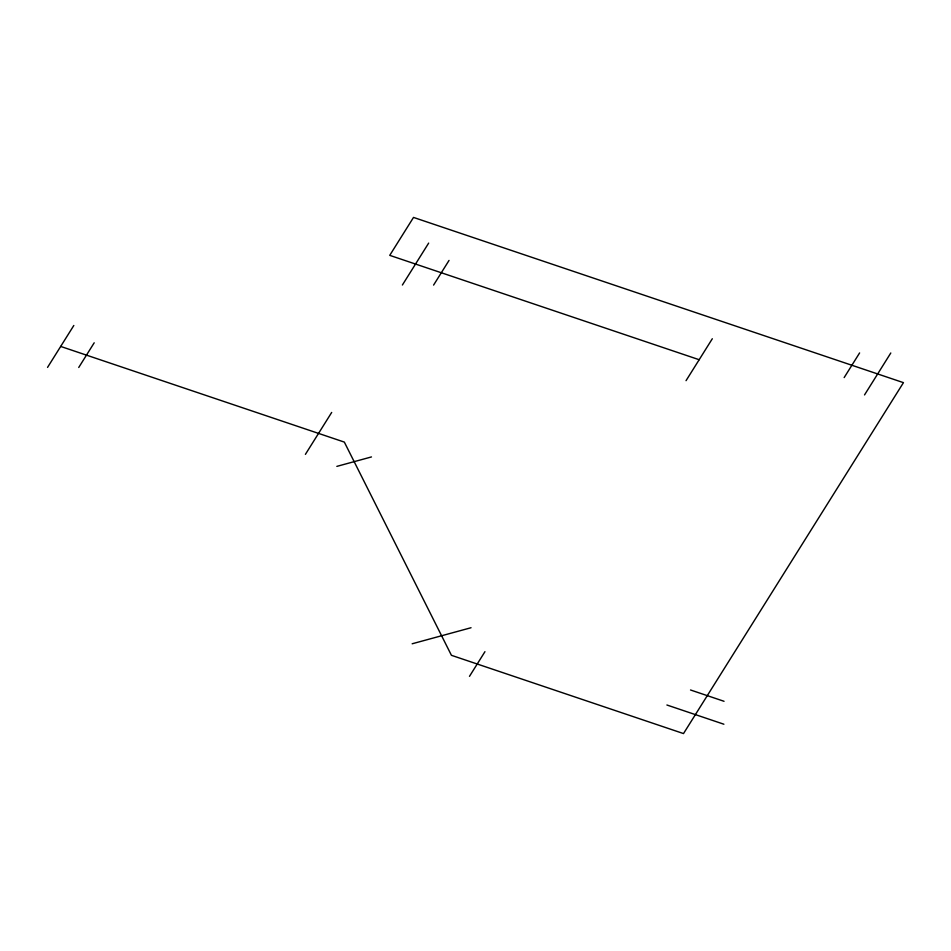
<?xml version="1.0" encoding="UTF-8"?>
<svg xmlns="http://www.w3.org/2000/svg" width="951" height="951" viewBox="0 0 951 951"><rect width="100%" height="100%" fill="white"/><g stroke="black" fill="none" stroke-linecap="round" stroke-linejoin="round"><path stroke-width="1.43" d="M47.55 367.395L73.821 325.48M78.743 367.466L94.197 342.8M402.392 285.015L428.663 243.099M305.402 454.364L331.685 412.437M433.585 285.086L449.038 260.419M469.485 676.339L484.951 651.685M686.04 380.673L712.311 338.746M844.155 377.583L859.609 352.928M864.53 394.915L890.802 352.987M336.844 466.382L371.472 456.932M412.163 643.779L471.042 627.731M699.175 359.716L389.744 255.355L413.519 217.422L903.45 382.647L683.507 733.578L451.428 655.31L344.333 442.096L60.686 346.437M690.521 689.986L724.044 701.291M666.901 705L723.889 724.222"/></g></svg>
